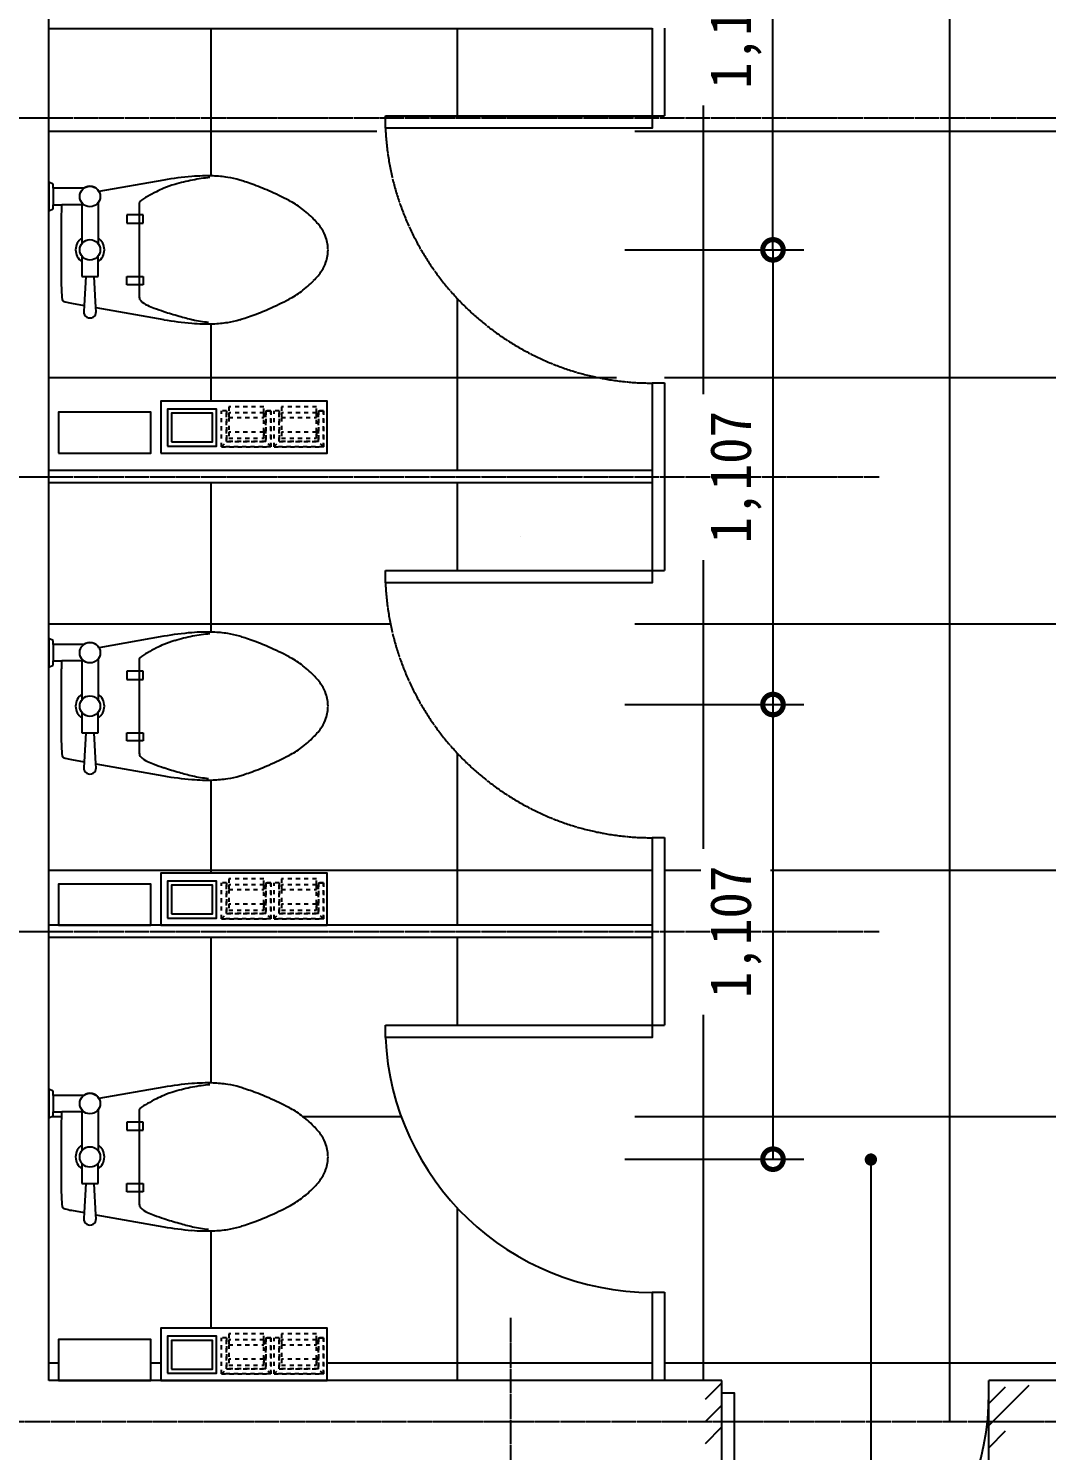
# Model space of a CAD drawing. Header units: inches. Extents: x -1249499 to 290957, y -589671 to 1013543.
# Drawn here: x -1099189 to -1096708, y 246280 to 249744 of the extents above; entities that cross this region are included whole.
import ezdxf

# ---------------------------------------------------------------- set-up
doc = ezdxf.new("R2010")
doc.units = ezdxf.units.IN
doc.header["$MEASUREMENT"] = 0
doc.linetypes.add('CEN', pattern=[62, 60, -1, 0, -1])
doc.linetypes.add('HIDDEN', pattern=[2, 1, -1])
for name, color, linetype in [('CEN', 1, 'CEN'), ('DIM', 1, 'Continuous'), ('FIX', 6, 'Continuous'), ('H', 8, 'Continuous'), ('OUT', 3, 'Continuous'), ('TOIL', 9, 'Continuous')]:
    doc.layers.add(name, color=color, linetype=linetype)
doc.styles.get("Standard").update_dxf_attribs({"font": 'DotumChe.ttf'})
doc.dimstyles.new('STANDARD-600', dxfattribs={"dimtxt": 1000, "dimasz": 400, "dimexe": 800, "dimexo": 800, "dimgap": 400, "dimtad": 1, "dimdec": 0, "dimzin": 0, "dimdsep": 46, "dimlunit": 6, "dimtxsty": 'Standard', "dimsah": 1, "dimcen": 0.135, "dimclrd": 256, "dimclre": 256, "dimclrt": 4, "dimadec": 0, "dimazin": 0, "dimtfac": 1, "dimtdec": 0, "dimtofl": 0, "dimtmove": 2, "dimatfit": 3, "dimfxl": 1, "dimtolj": 1, "dimtzin": 0, "dimarcsym": 0})

# ---------------------------------------------------------------- blocks, each defined once
blk = doc.blocks.new('_DOTSMALL')
at = {"color": 0, "linetype": 'ByBlock', "const_width": 0.5}
blk.add_lwpolyline([(-0.0625, 0, 1), (0.0625, 0, 1)], format="xyb", close=True, dxfattribs=at)
blk = doc.blocks.new('*D323')
at = {"layer": 'DEFPOINTS', "color": 0, "transparency": 16777216}
for p in [(-1097985.3, 249205), (-1097985.3, 248097.5), (-1097374.6, 248097.5)]:
    blk.add_point(p, dxfattribs=at)
at = {"layer": 'H', "color": 0, "lineweight": -2, "transparency": 16777216}
for p, q in [((-1097735.3, 249205), (-1097299.6, 249205)), ((-1097374.6, 249205), (-1097374.6, 248097.5)), ((-1097735.3, 248097.5), (-1097299.6, 248097.5))]:
    blk.add_line(p, q, dxfattribs=at)
at = {"layer": 'H', "color": 0, "lineweight": -2, "transparency": 16777216, "xscale": 100, "yscale": 100, "zscale": 100}
for p, rotation in [((-1097374.6, 249205), 90), ((-1097374.6, 248097.5), 270)]:
    blk.add_blockref('_DOTSMALL', p, dxfattribs=dict(at, rotation=rotation))
at = {"layer": 'H', "color": 4, "transparency": 16777216, "insert": (-1097465.3, 248651.2), "char_height": 100, "attachment_point": 5, "rotation": 90}
blk.add_mtext('\\A1;1,107', dxfattribs=at)
blk = doc.blocks.new('*D325')
at = {"layer": 'DEFPOINTS', "color": 0, "transparency": 16777216}
for p in [(-1097985.3, 248097.5), (-1097985.3, 246990), (-1097374.6, 246990)]:
    blk.add_point(p, dxfattribs=at)
at = {"layer": 'H', "color": 0, "lineweight": -2, "transparency": 16777216}
for p, q in [((-1097735.3, 248097.5), (-1097299.6, 248097.5)), ((-1097374.6, 248097.5), (-1097374.6, 246990)), ((-1097735.3, 246990), (-1097299.6, 246990))]:
    blk.add_line(p, q, dxfattribs=at)
at = {"layer": 'H', "color": 0, "lineweight": -2, "transparency": 16777216, "xscale": 100, "yscale": 100, "zscale": 100}
for p, rotation in [((-1097374.6, 248097.5), 90), ((-1097374.6, 246990), 270)]:
    blk.add_blockref('_DOTSMALL', p, dxfattribs=dict(at, rotation=rotation))
at = {"layer": 'H', "color": 4, "transparency": 16777216, "insert": (-1097465.3, 247543.7), "char_height": 100, "attachment_point": 5, "rotation": 90}
blk.add_mtext('\\A1;1,107', dxfattribs=at)
blk = doc.blocks.new('*D330')
at = {"layer": 'DEFPOINTS', "color": 0, "transparency": 16777216}
for p in [(-1097985.3, 250312.5), (-1097374.6, 250312.5), (-1097985.3, 249205)]:
    blk.add_point(p, dxfattribs=at)
at = {"layer": 'H', "color": 0, "lineweight": -2, "transparency": 16777216}
for p, q in [((-1097735.3, 250312.5), (-1097299.6, 250312.5)), ((-1097374.6, 249205), (-1097374.6, 250312.5)), ((-1097735.3, 249205), (-1097299.6, 249205))]:
    blk.add_line(p, q, dxfattribs=at)
at = {"layer": 'H', "color": 0, "lineweight": -2, "transparency": 16777216, "xscale": 100, "yscale": 100, "zscale": 100}
for p, rotation in [((-1097374.6, 250312.5), 90), ((-1097374.6, 249205), 270)]:
    blk.add_blockref('_DOTSMALL', p, dxfattribs=dict(at, rotation=rotation))
at = {"layer": 'H', "color": 4, "transparency": 16777216, "insert": (-1097465.3, 249758.7), "char_height": 100, "attachment_point": 5, "rotation": 90}
blk.add_mtext('\\A1;1,107', dxfattribs=at)

msp = doc.modelspace()

# ---------------------------------------------------------------- linework, layer by layer
at = {"layer": 'CEN'}
for p, q in [((-1099637.5, 249526.2), (-1094921.2, 249526.2)), ((-1099637.5, 248652.5), (-1097115.5, 248652.5)), ((-1099637.5, 247545), (-1097115.5, 247545)), ((-1098014, 246603.9), (-1098014, 244217.3)), ((-1099631.5, 246351.2), (-1086188.9, 246351.2))]:
    msp.add_line(p, q, dxfattribs=at)
for centre in [(-1097669, 249531.2), (-1097669, 248423.7)]:
    msp.add_arc(centre, 650.7, 182.6425, 270, dxfattribs=at)
at = {"layer": 'FIX'}
for p, q in [((-1097669, 249743.7), (-1099139, 249743.7)), ((-1097669, 249531.2), (-1097639, 249531.2)), ((-1097669, 248881.2), (-1097639, 248881.2)), ((-1097669, 248667.5), (-1099139, 248667.5)), ((-1097669, 248637.5), (-1099139, 248637.5)), ((-1097669, 248423.7), (-1097639, 248423.7)), ((-1097669, 247773.7), (-1097639, 247773.7)), ((-1097669, 247560), (-1099139, 247560)), ((-1097669, 247530), (-1099139, 247530)), ((-1097669, 247316.2), (-1097639, 247316.2)), ((-1097669, 246666.2), (-1097639, 246666.2))]:
    msp.add_line(p, q, dxfattribs=at)
at = {"layer": 'FIX', "color": 6}
for p, q in [((-1097669, 249745), (-1097669, 249531.2)), ((-1097639, 249745), (-1097639, 249531.2)), ((-1097669, 248881.2), (-1097669, 248622.5)), ((-1097639, 248881.2), (-1097639, 248622.5)), ((-1097669, 248622.5), (-1097669, 248423.7)), ((-1097639, 248622.5), (-1097639, 248423.7)), ((-1097989.6, 248507), (-1097989.6, 248507)), ((-1097669, 247773.7), (-1097669, 247507.5)), ((-1097639, 247773.7), (-1097639, 247507.5)), ((-1097669, 247515), (-1097669, 247316.2)), ((-1097639, 247515), (-1097639, 247316.2)), ((-1097669, 246666.2), (-1097669, 246452.5)), ((-1097639, 246666.2), (-1097639, 246452.5)), ((-1097499, 246296.2), (-1097499, 246451.2)), ((-1096849, 246296.2), (-1096849, 246451.2))]:
    msp.add_line(p, q, dxfattribs=at)
at = {"layer": 'FIX'}
for points in [[(-1098319, 249531.2), (-1097669, 249531.2), (-1097669, 249501.2), (-1098319, 249501.2)], [(-1098319, 248423.7), (-1097669, 248423.7), (-1097669, 248393.7), (-1098319, 248393.7)], [(-1098319, 247316.2), (-1097669, 247316.2), (-1097669, 247286.2), (-1098319, 247286.2)], [(-1097499, 245771.2), (-1097499, 246421.2), (-1097469, 246421.2), (-1097469, 245771.2)]]:
    msp.add_lwpolyline(points, close=True, dxfattribs=at)
at = {"layer": 'FIX', "color": 6, "linetype": 'Continuous', "ltscale": 2}
for centre, start, end in [((-1097669, 247316.2), 182.6425, 270), ((-1097499, 246421.2), 272.6425, 0)]:
    msp.add_arc(centre, 650.7, start, end, dxfattribs=at)
at = {"layer": 'H', "linetype": 'Continuous'}
for p, q in [((-1096943.6, 249526.2), (-1096943.6, 250851.2)), ((-1098743.6, 249385.1), (-1098743.6, 249743.7)), ((-1098143.6, 249531.2), (-1098143.6, 249743.7)), ((-1097543.6, 249526.2), (-1097543.6, 249556.6)), ((-1097543.6, 248853.4), (-1097543.6, 249526.2)), ((-1096943.6, 246351.2), (-1096943.6, 249526.2)), ((-1099139, 249494.1), (-1098340.1, 249494.1)), ((-1097711, 249494.1), (-1096239, 249494.1)), ((-1098143.6, 248667.5), (-1098143.6, 249086.1)), ((-1098743.6, 248836.7), (-1098743.6, 249024.8)), ((-1099139, 248894.1), (-1097756, 248894.1)), ((-1097639, 248894.1), (-1096139, 248894.1)), ((-1098743.6, 248273.9), (-1098743.6, 248637.5)), ((-1098143.6, 248422.5), (-1098143.6, 248637.5)), ((-1097543.6, 247745.9), (-1097543.6, 248449.1)), ((-1099139, 248294.1), (-1098308, 248294.1)), ((-1097711, 248294.1), (-1096528.2, 248294.1)), ((-1098143.6, 247560), (-1098143.6, 247978.6)), ((-1098743.6, 247687), (-1098743.6, 247913.6)), ((-1099139, 247694.1), (-1097669, 247694.1)), ((-1097639, 247694.1), (-1097550.2, 247694.1)), ((-1097380.8, 247694.1), (-1096139, 247694.1)), ((-1098743.6, 247175.6), (-1098743.6, 247530)), ((-1098143.6, 247316.2), (-1098143.6, 247530)), ((-1097543.6, 246451.2), (-1097543.6, 247341.6)), ((-1099131.8, 247094.1), (-1099108.4, 247094.1)), ((-1098520.7, 247094.1), (-1098280.6, 247094.1)), ((-1097711, 247094.1), (-1096139, 247094.1)), ((-1098143.6, 246451.2), (-1098143.6, 246871.1)), ((-1098743.6, 246578.2), (-1098743.6, 246815.3)), ((-1099139, 246494.1), (-1099115.9, 246494.1)), ((-1098890.9, 246494.1), (-1098866.4, 246494.1)), ((-1098461.4, 246494.1), (-1097669, 246494.1)), ((-1097639, 246494.1), (-1096139, 246494.1))]:
    msp.add_line(p, q, dxfattribs=at)
at = {"layer": 'H', "linetype": 'HIDDEN', "ltscale": 10}
for p, q in [((-1098706.1, 248813.3), (-1098718.6, 248813.3)), ((-1098706.1, 248813.3), (-1098718.6, 248813.3)), ((-1098718.6, 248725.3), (-1098718.6, 248813.3)), ((-1098706.1, 248813.3), (-1098706.1, 248737.8)), ((-1098706.1, 248737.8), (-1098706.1, 248813.3)), ((-1098615.4, 248822.9), (-1098700.6, 248822.9)), ((-1098700.6, 248822.9), (-1098700.6, 248808.2)), ((-1098700.6, 248822.9), (-1098700.6, 248808.2)), ((-1098615.4, 248808.2), (-1098700.6, 248808.2)), ((-1098700.6, 248808.2), (-1098700.6, 248796.7)), ((-1098700.6, 248808.2), (-1098700.6, 248796.7)), ((-1098700.6, 248796.7), (-1098615.4, 248796.7)), ((-1098700.6, 248796.7), (-1098700.6, 248761.3)), ((-1098700.6, 248796.7), (-1098700.6, 248761.3)), ((-1098615.4, 248808.2), (-1098615.4, 248822.9)), ((-1098615.4, 248808.2), (-1098615.4, 248822.9)), ((-1098615.4, 248796.7), (-1098615.4, 248808.2)), ((-1098615.4, 248808.2), (-1098615.4, 248796.7)), ((-1098615.4, 248761.3), (-1098615.4, 248796.7)), ((-1098615.4, 248761.3), (-1098615.4, 248796.7)), ((-1098610.6, 248813.3), (-1098598.1, 248813.3)), ((-1098610.6, 248737.8), (-1098610.6, 248813.3)), ((-1098610.6, 248813.3), (-1098610.6, 248737.8)), ((-1098598.1, 248813.3), (-1098610.6, 248813.3)), ((-1098598.1, 248813.3), (-1098598.1, 248725.3)), ((-1098598.1, 248725.3), (-1098598.1, 248813.3)), ((-1098577.9, 248813.3), (-1098590.4, 248813.3)), ((-1098577.9, 248813.3), (-1098590.4, 248813.3)), ((-1098590.4, 248725.3), (-1098590.4, 248813.3)), ((-1098577.9, 248813.3), (-1098577.9, 248737.8)), ((-1098577.9, 248737.8), (-1098577.9, 248813.3)), ((-1098487.1, 248822.9), (-1098572.3, 248822.9)), ((-1098572.3, 248822.9), (-1098572.3, 248808.2)), ((-1098572.3, 248822.9), (-1098572.3, 248808.2)), ((-1098487.1, 248808.2), (-1098572.3, 248808.2)), ((-1098572.3, 248808.2), (-1098572.3, 248796.7)), ((-1098572.3, 248808.2), (-1098572.3, 248796.7)), ((-1098572.3, 248796.7), (-1098487.1, 248796.7)), ((-1098572.3, 248796.7), (-1098572.3, 248761.3)), ((-1098572.3, 248796.7), (-1098572.3, 248761.3)), ((-1098487.1, 248808.2), (-1098487.1, 248822.9)), ((-1098487.1, 248808.2), (-1098487.1, 248822.9)), ((-1098487.1, 248796.7), (-1098487.1, 248808.2)), ((-1098487.1, 248808.2), (-1098487.1, 248796.7)), ((-1098487.1, 248761.3), (-1098487.1, 248796.7)), ((-1098487.1, 248761.3), (-1098487.1, 248796.7)), ((-1098482.3, 248813.3), (-1098469.8, 248813.3)), ((-1098482.3, 248737.8), (-1098482.3, 248813.3)), ((-1098482.3, 248813.3), (-1098482.3, 248737.8)), ((-1098469.8, 248813.3), (-1098482.3, 248813.3)), ((-1098469.8, 248813.3), (-1098469.8, 248725.3)), ((-1098469.8, 248725.3), (-1098469.8, 248813.3)), ((-1098615.4, 248761.3), (-1098700.6, 248761.3)), ((-1098700.6, 248761.3), (-1098700.6, 248746.7)), ((-1098700.6, 248761.3), (-1098700.6, 248746.7)), ((-1098615.4, 248746.7), (-1098615.4, 248761.3)), ((-1098615.4, 248761.3), (-1098615.4, 248746.7)), ((-1098487.1, 248761.3), (-1098572.3, 248761.3)), ((-1098572.3, 248761.3), (-1098572.3, 248746.7)), ((-1098572.3, 248761.3), (-1098572.3, 248746.7)), ((-1098487.1, 248746.7), (-1098487.1, 248761.3)), ((-1098487.1, 248761.3), (-1098487.1, 248746.7)), ((-1098718.6, 248725.3), (-1098706.1, 248737.8)), ((-1098598.1, 248725.3), (-1098718.6, 248725.3)), ((-1098718.6, 248725.3), (-1098598.1, 248725.3)), ((-1098706.1, 248737.8), (-1098610.6, 248737.8)), ((-1098610.6, 248737.8), (-1098706.1, 248737.8)), ((-1098700.6, 248746.7), (-1098615.4, 248746.7)), ((-1098598.1, 248725.3), (-1098610.6, 248737.8)), ((-1098590.4, 248725.3), (-1098577.9, 248737.8)), ((-1098469.8, 248725.3), (-1098590.4, 248725.3)), ((-1098590.4, 248725.3), (-1098469.8, 248725.3)), ((-1098577.9, 248737.8), (-1098482.3, 248737.8)), ((-1098482.3, 248737.8), (-1098577.9, 248737.8)), ((-1098572.3, 248746.7), (-1098487.1, 248746.7)), ((-1098469.8, 248725.3), (-1098482.3, 248737.8)), ((-1098706.1, 247663.5), (-1098718.6, 247663.5)), ((-1098706.1, 247663.5), (-1098718.6, 247663.5)), ((-1098718.6, 247575.6), (-1098718.6, 247663.5)), ((-1098706.1, 247663.5), (-1098706.1, 247588.1)), ((-1098706.1, 247588.1), (-1098706.1, 247663.5)), ((-1098615.4, 247673.1), (-1098700.6, 247673.1)), ((-1098700.6, 247673.1), (-1098700.6, 247658.5)), ((-1098700.6, 247673.1), (-1098700.6, 247658.5)), ((-1098615.4, 247658.5), (-1098700.6, 247658.5)), ((-1098700.6, 247658.5), (-1098700.6, 247646.9)), ((-1098700.6, 247658.5), (-1098700.6, 247646.9)), ((-1098700.6, 247646.9), (-1098615.4, 247646.9)), ((-1098700.6, 247646.9), (-1098700.6, 247611.5)), ((-1098700.6, 247646.9), (-1098700.6, 247611.5)), ((-1098615.4, 247658.5), (-1098615.4, 247673.1)), ((-1098615.4, 247658.5), (-1098615.4, 247673.1)), ((-1098615.4, 247646.9), (-1098615.4, 247658.5)), ((-1098615.4, 247658.5), (-1098615.4, 247646.9)), ((-1098615.4, 247611.5), (-1098615.4, 247646.9)), ((-1098615.4, 247611.5), (-1098615.4, 247646.9)), ((-1098610.6, 247663.5), (-1098598.1, 247663.5)), ((-1098610.6, 247588.1), (-1098610.6, 247663.5)), ((-1098610.6, 247663.5), (-1098610.6, 247588.1)), ((-1098598.1, 247663.5), (-1098610.6, 247663.5)), ((-1098598.1, 247663.5), (-1098598.1, 247575.6)), ((-1098598.1, 247575.6), (-1098598.1, 247663.5)), ((-1098577.9, 247663.5), (-1098590.4, 247663.5)), ((-1098577.9, 247663.5), (-1098590.4, 247663.5)), ((-1098590.4, 247575.6), (-1098590.4, 247663.5)), ((-1098577.9, 247663.5), (-1098577.9, 247588.1)), ((-1098577.9, 247588.1), (-1098577.9, 247663.5)), ((-1098487.1, 247673.1), (-1098572.3, 247673.1)), ((-1098572.3, 247673.1), (-1098572.3, 247658.5)), ((-1098572.3, 247673.1), (-1098572.3, 247658.5)), ((-1098487.1, 247658.5), (-1098572.3, 247658.5)), ((-1098572.3, 247658.5), (-1098572.3, 247646.9)), ((-1098572.3, 247658.5), (-1098572.3, 247646.9)), ((-1098572.3, 247646.9), (-1098487.1, 247646.9)), ((-1098572.3, 247646.9), (-1098572.3, 247611.5)), ((-1098572.3, 247646.9), (-1098572.3, 247611.5)), ((-1098487.1, 247658.5), (-1098487.1, 247673.1)), ((-1098487.1, 247658.5), (-1098487.1, 247673.1)), ((-1098487.1, 247646.9), (-1098487.1, 247658.5)), ((-1098487.1, 247658.5), (-1098487.1, 247646.9)), ((-1098487.1, 247611.5), (-1098487.1, 247646.9)), ((-1098487.1, 247611.5), (-1098487.1, 247646.9)), ((-1098482.3, 247663.5), (-1098469.8, 247663.5)), ((-1098482.3, 247588.1), (-1098482.3, 247663.5)), ((-1098482.3, 247663.5), (-1098482.3, 247588.1)), ((-1098469.8, 247663.5), (-1098482.3, 247663.5)), ((-1098469.8, 247663.5), (-1098469.8, 247575.6)), ((-1098469.8, 247575.6), (-1098469.8, 247663.5)), ((-1098615.4, 247611.5), (-1098700.6, 247611.5)), ((-1098700.6, 247611.5), (-1098700.6, 247596.9)), ((-1098700.6, 247611.5), (-1098700.6, 247596.9)), ((-1098615.4, 247596.9), (-1098615.4, 247611.5)), ((-1098615.4, 247611.5), (-1098615.4, 247596.9)), ((-1098487.1, 247611.5), (-1098572.3, 247611.5)), ((-1098572.3, 247611.5), (-1098572.3, 247596.9)), ((-1098572.3, 247611.5), (-1098572.3, 247596.9)), ((-1098487.1, 247596.9), (-1098487.1, 247611.5)), ((-1098487.1, 247611.5), (-1098487.1, 247596.9)), ((-1098718.6, 247575.6), (-1098706.1, 247588.1)), ((-1098706.1, 247588.1), (-1098610.6, 247588.1)), ((-1098610.6, 247588.1), (-1098706.1, 247588.1)), ((-1098700.6, 247596.9), (-1098615.4, 247596.9)), ((-1098598.1, 247575.6), (-1098610.6, 247588.1)), ((-1098590.4, 247575.6), (-1098577.9, 247588.1)), ((-1098577.9, 247588.1), (-1098482.3, 247588.1)), ((-1098482.3, 247588.1), (-1098577.9, 247588.1)), ((-1098572.3, 247596.9), (-1098487.1, 247596.9)), ((-1098469.8, 247575.6), (-1098482.3, 247588.1)), ((-1098598.1, 247575.6), (-1098718.6, 247575.6)), ((-1098718.6, 247575.6), (-1098598.1, 247575.6)), ((-1098469.8, 247575.6), (-1098590.4, 247575.6)), ((-1098590.4, 247575.6), (-1098469.8, 247575.6)), ((-1098706.1, 246554.8), (-1098718.6, 246554.8)), ((-1098706.1, 246554.8), (-1098718.6, 246554.8)), ((-1098718.6, 246466.8), (-1098718.6, 246554.8)), ((-1098706.1, 246554.8), (-1098706.1, 246479.3)), ((-1098706.1, 246479.3), (-1098706.1, 246554.8)), ((-1098615.4, 246564.4), (-1098700.6, 246564.4)), ((-1098700.6, 246564.4), (-1098700.6, 246549.7)), ((-1098700.6, 246564.4), (-1098700.6, 246549.7)), ((-1098615.4, 246549.7), (-1098700.6, 246549.7)), ((-1098700.6, 246549.7), (-1098700.6, 246538.2)), ((-1098700.6, 246549.7), (-1098700.6, 246538.2)), ((-1098700.6, 246538.2), (-1098615.4, 246538.2)), ((-1098700.6, 246538.2), (-1098700.6, 246502.8)), ((-1098700.6, 246538.2), (-1098700.6, 246502.8)), ((-1098615.4, 246549.7), (-1098615.4, 246564.4)), ((-1098615.4, 246549.7), (-1098615.4, 246564.4)), ((-1098615.4, 246538.2), (-1098615.4, 246549.7)), ((-1098615.4, 246549.7), (-1098615.4, 246538.2)), ((-1098615.4, 246502.8), (-1098615.4, 246538.2)), ((-1098615.4, 246502.8), (-1098615.4, 246538.2)), ((-1098610.6, 246554.8), (-1098598.1, 246554.8)), ((-1098610.6, 246479.3), (-1098610.6, 246554.8)), ((-1098610.6, 246554.8), (-1098610.6, 246479.3)), ((-1098598.1, 246554.8), (-1098610.6, 246554.8)), ((-1098598.1, 246554.8), (-1098598.1, 246466.8)), ((-1098598.1, 246466.8), (-1098598.1, 246554.8)), ((-1098577.9, 246554.8), (-1098590.4, 246554.8)), ((-1098577.9, 246554.8), (-1098590.4, 246554.8)), ((-1098590.4, 246466.8), (-1098590.4, 246554.8)), ((-1098577.9, 246554.8), (-1098577.9, 246479.3)), ((-1098577.9, 246479.3), (-1098577.9, 246554.8)), ((-1098487.1, 246564.4), (-1098572.3, 246564.4)), ((-1098572.3, 246564.4), (-1098572.3, 246549.7)), ((-1098572.3, 246564.4), (-1098572.3, 246549.7)), ((-1098487.1, 246549.7), (-1098572.3, 246549.7)), ((-1098572.3, 246549.7), (-1098572.3, 246538.2)), ((-1098572.3, 246549.7), (-1098572.3, 246538.2)), ((-1098572.3, 246538.2), (-1098487.1, 246538.2)), ((-1098572.3, 246538.2), (-1098572.3, 246502.8)), ((-1098572.3, 246538.2), (-1098572.3, 246502.8)), ((-1098487.1, 246549.7), (-1098487.1, 246564.4)), ((-1098487.1, 246549.7), (-1098487.1, 246564.4)), ((-1098487.1, 246538.2), (-1098487.1, 246549.7)), ((-1098487.1, 246549.7), (-1098487.1, 246538.2)), ((-1098487.1, 246502.8), (-1098487.1, 246538.2)), ((-1098487.1, 246502.8), (-1098487.1, 246538.2)), ((-1098482.3, 246554.8), (-1098469.8, 246554.8)), ((-1098482.3, 246479.3), (-1098482.3, 246554.8)), ((-1098482.3, 246554.8), (-1098482.3, 246479.3)), ((-1098469.8, 246554.8), (-1098482.3, 246554.8)), ((-1098469.8, 246554.8), (-1098469.8, 246466.8)), ((-1098469.8, 246466.8), (-1098469.8, 246554.8)), ((-1098615.4, 246502.8), (-1098700.6, 246502.8)), ((-1098700.6, 246502.8), (-1098700.6, 246488.2)), ((-1098700.6, 246502.8), (-1098700.6, 246488.2)), ((-1098615.4, 246488.2), (-1098615.4, 246502.8)), ((-1098615.4, 246502.8), (-1098615.4, 246488.2)), ((-1098487.1, 246502.8), (-1098572.3, 246502.8)), ((-1098572.3, 246502.8), (-1098572.3, 246488.2)), ((-1098572.3, 246502.8), (-1098572.3, 246488.2)), ((-1098487.1, 246488.2), (-1098487.1, 246502.8)), ((-1098487.1, 246502.8), (-1098487.1, 246488.2)), ((-1098718.6, 246466.8), (-1098706.1, 246479.3)), ((-1098706.1, 246479.3), (-1098610.6, 246479.3)), ((-1098610.6, 246479.3), (-1098706.1, 246479.3)), ((-1098700.6, 246488.2), (-1098615.4, 246488.2)), ((-1098598.1, 246466.8), (-1098610.6, 246479.3)), ((-1098590.4, 246466.8), (-1098577.9, 246479.3)), ((-1098577.9, 246479.3), (-1098482.3, 246479.3)), ((-1098482.3, 246479.3), (-1098577.9, 246479.3)), ((-1098572.3, 246488.2), (-1098487.1, 246488.2)), ((-1098469.8, 246466.8), (-1098482.3, 246479.3)), ((-1098598.1, 246466.8), (-1098718.6, 246466.8)), ((-1098718.6, 246466.8), (-1098598.1, 246466.8)), ((-1098469.8, 246466.8), (-1098590.4, 246466.8)), ((-1098590.4, 246466.8), (-1098469.8, 246466.8))]:
    msp.add_line(p, q, dxfattribs=at)
at = {"layer": 'H'}
for p, q in [((-1097539, 246405.5), (-1097499, 246445.5)), ((-1096809, 246435), (-1096849, 246395)), ((-1096751.3, 246438.8), (-1096809, 246381.1)), ((-1097539, 246351.2), (-1097499, 246391.2)), ((-1096809, 246381.1), (-1096849, 246341.1)), ((-1097539, 246297.7), (-1097499, 246337.7)), ((-1096809, 246327.2), (-1096849, 246287.2))]:
    msp.add_line(p, q, dxfattribs=at)
at = {"layer": 'H', "linetype": 'Continuous'}
for points in [[(-1098866.4, 248709.7), (-1098461.4, 248709.7), (-1098461.4, 248836.7), (-1098866.4, 248836.7)], [(-1099115.9, 248709.7), (-1098890.9, 248709.7), (-1098890.9, 248809.7), (-1099115.9, 248809.7)], [(-1098866.4, 247560), (-1098461.4, 247560), (-1098461.4, 247687), (-1098866.4, 247687)], [(-1099115.9, 247560), (-1098890.9, 247560), (-1098890.9, 247660), (-1099115.9, 247660)], [(-1098866.4, 246451.2), (-1098461.4, 246451.2), (-1098461.4, 246578.2), (-1098866.4, 246578.2)], [(-1099115.9, 246451.2), (-1098890.9, 246451.2), (-1098890.9, 246551.2), (-1099115.9, 246551.2)]]:
    msp.add_lwpolyline(points, close=True, dxfattribs=at)
at = {"layer": 'H'}
for points in [[(-1098850.3, 248727.2), (-1098730.3, 248727.2), (-1098730.3, 248817.2), (-1098850.3, 248817.2)], [(-1098840.3, 248737.2), (-1098740.3, 248737.2), (-1098740.3, 248807.2), (-1098840.3, 248807.2)], [(-1098850.3, 247577.5), (-1098730.3, 247577.5), (-1098730.3, 247667.5), (-1098850.3, 247667.5)], [(-1098840.3, 247587.5), (-1098740.3, 247587.5), (-1098740.3, 247657.5), (-1098840.3, 247657.5)], [(-1098850.3, 246468.7), (-1098730.3, 246468.7), (-1098730.3, 246558.7), (-1098850.3, 246558.7)], [(-1098840.3, 246478.7), (-1098740.3, 246478.7), (-1098740.3, 246548.7), (-1098840.3, 246548.7)]]:
    msp.add_lwpolyline(points, close=True, dxfattribs=at)
at = {"layer": 'OUT', "color": 3}
msp.add_line((-1099139, 246451.2), (-1099139, 250851.2), dxfattribs=at)
at = {"layer": 'OUT'}
for p, q in [((-1097499, 246451.2), (-1099139, 246451.2)), ((-1097499, 246251.2), (-1097499, 246451.2)), ((-1095839, 246451.2), (-1096849, 246451.2)), ((-1096849, 246251.2), (-1096849, 246451.2))]:
    msp.add_line(p, q, dxfattribs=at)
at = {"layer": 'TOIL', "color": 1}
for p, q in [((-1099129, 249365), (-1099139, 249370)), ((-1099139, 249370), (-1099139, 249300)), ((-1099129, 249355), (-1099129, 249365)), ((-1099054, 249355), (-1099129, 249355)), ((-1099129, 249355), (-1099129, 249315)), ((-1098859, 249375), (-1099017.1, 249347.1)), ((-1099129, 249315), (-1099107.6, 249315)), ((-1099129, 249305), (-1099129, 249315)), ((-1099054, 249315), (-1099107.6, 249315)), ((-1099059, 249320), (-1099059, 249220)), ((-1099019, 249320), (-1099019, 249220)), ((-1098919, 249320), (-1098919, 249205)), ((-1099139, 249300), (-1099129, 249305)), ((-1099109, 249280), (-1099109, 249205)), ((-1098949, 249290), (-1098949, 249270)), ((-1098909, 249290), (-1098949, 249290)), ((-1098909, 249270), (-1098909, 249290)), ((-1098949, 249270), (-1098909, 249270)), ((-1099109, 249205), (-1099109, 249130)), ((-1098919, 249205), (-1098919, 249090)), ((-1099059, 249190), (-1099059, 249140)), ((-1099019, 249140), (-1099019, 249190)), ((-1099059, 249140), (-1099019, 249140)), ((-1099049, 249140), (-1099053.1, 249069.4)), ((-1099024.5, 249064.2), (-1099029, 249140)), ((-1098949, 249120), (-1098949, 249140)), ((-1098949, 249140), (-1098909, 249140)), ((-1098909, 249140), (-1098909, 249120)), ((-1098909, 249120), (-1098949, 249120)), ((-1099084, 249075), (-1099053.1, 249069.4)), ((-1099053.1, 249069.4), (-1099054, 249055)), ((-1099024.5, 249064.2), (-1098859, 249035)), ((-1099024, 249055), (-1099024.5, 249064.2)), ((-1099129, 248253.7), (-1099139, 248258.7)), ((-1099139, 248258.7), (-1099139, 248188.7)), ((-1099129, 248243.7), (-1099129, 248253.7)), ((-1099054, 248243.7), (-1099129, 248243.7)), ((-1099129, 248243.7), (-1099129, 248203.7)), ((-1098859, 248263.7), (-1099017.1, 248235.8)), ((-1099129, 248203.7), (-1099107.6, 248203.7)), ((-1099129, 248193.7), (-1099129, 248203.7)), ((-1099054, 248203.7), (-1099107.6, 248203.7)), ((-1099059, 248208.7), (-1099059, 248108.7)), ((-1099019, 248208.7), (-1099019, 248108.7)), ((-1098919, 248208.7), (-1098919, 248093.7)), ((-1099139, 248188.7), (-1099129, 248193.7)), ((-1099109, 248168.7), (-1099109, 248093.7)), ((-1098949, 248178.7), (-1098949, 248158.7)), ((-1098909, 248178.7), (-1098949, 248178.7)), ((-1098909, 248158.7), (-1098909, 248178.7)), ((-1098949, 248158.7), (-1098909, 248158.7)), ((-1099109, 248093.7), (-1099109, 248018.7)), ((-1099059, 248078.7), (-1099059, 248028.7)), ((-1099019, 248028.7), (-1099019, 248078.7)), ((-1098919, 248093.7), (-1098919, 247978.7)), ((-1099059, 248028.7), (-1099019, 248028.7)), ((-1099049, 248028.7), (-1099053.1, 247958.1)), ((-1099024.5, 247952.9), (-1099029, 248028.7)), ((-1098949, 248008.7), (-1098949, 248028.7)), ((-1098949, 248028.7), (-1098909, 248028.7)), ((-1098909, 248028.7), (-1098909, 248008.7)), ((-1098909, 248008.7), (-1098949, 248008.7)), ((-1099084, 247963.7), (-1099053.1, 247958.1)), ((-1099053.1, 247958.1), (-1099054, 247943.7)), ((-1099024.5, 247952.9), (-1098859, 247923.7)), ((-1099024, 247943.7), (-1099024.5, 247952.9)), ((-1099129, 247155.5), (-1099139, 247160.5)), ((-1099139, 247160.5), (-1099139, 247090.5)), ((-1098859, 247165.5), (-1099017.1, 247137.6)), ((-1099129, 247145.5), (-1099129, 247155.5)), ((-1099054, 247145.5), (-1099129, 247145.5)), ((-1099129, 247145.5), (-1099129, 247105.5)), ((-1099139, 247090.5), (-1099129, 247095.5)), ((-1099129, 247105.5), (-1099107.6, 247105.5)), ((-1099129, 247095.5), (-1099129, 247105.5)), ((-1099054, 247105.5), (-1099107.6, 247105.5)), ((-1099059, 247110.5), (-1099059, 247010.5)), ((-1099019, 247110.5), (-1099019, 247010.5)), ((-1098919, 247110.5), (-1098919, 246995.5)), ((-1099109, 247070.5), (-1099109, 246995.5)), ((-1098949, 247080.5), (-1098949, 247060.5)), ((-1098909, 247080.5), (-1098949, 247080.5)), ((-1098949, 247060.5), (-1098909, 247060.5)), ((-1098909, 247060.5), (-1098909, 247080.5)), ((-1099109, 246995.5), (-1099109, 246920.5)), ((-1098919, 246995.5), (-1098919, 246880.5)), ((-1099059, 246980.5), (-1099059, 246930.5)), ((-1099019, 246930.5), (-1099019, 246980.5)), ((-1099059, 246930.5), (-1099019, 246930.5)), ((-1099049, 246930.5), (-1099053.1, 246859.9)), ((-1099024.5, 246854.7), (-1099029, 246930.5)), ((-1098949, 246910.5), (-1098949, 246930.5)), ((-1098949, 246930.5), (-1098909, 246930.5)), ((-1098909, 246930.5), (-1098909, 246910.5)), ((-1098909, 246910.5), (-1098949, 246910.5)), ((-1099084, 246865.5), (-1099053.1, 246859.9)), ((-1099053.1, 246859.9), (-1099054, 246845.5)), ((-1099024.5, 246854.7), (-1098859, 246825.5)), ((-1099024, 246845.5), (-1099024.5, 246854.7))]:
    msp.add_line(p, q, dxfattribs=at)
for centre in [(-1099039, 249335), (-1099039, 249205), (-1099039, 248223.7), (-1099039, 248093.7), (-1099039, 247125.5), (-1099039, 246995.5)]:
    msp.add_circle(centre, 25, dxfattribs=at)
for centre, radius, start, end in [((-1098726.5, 248611.6), 774.8, 94.7636, 99.8466), ((-1098754.2, 248943.8), 441.4, 88.0277, 94.7636), ((-1098720.8, 249044.7), 337.2, 94.3987, 101.6565), ((-1098749.4, 249081.6), 303.5, 81.2538, 88.0277), ((-1098735.6, 249171.2), 212.9, 73.1639, 81.2538), ((-1099039, 249335), 25, 28.9372, 126.8699), ((-1098664.7, 248922.1), 474.7, 116.5651, 119.5675), ((-1098741.6, 249075.8), 302.8, 112.8053, 116.5651), ((-1098768.1, 249138.9), 234.4, 105.9454, 112.8053), ((-1098667.9, 248788.2), 599.2, 101.6565, 105.9454), ((-1098806, 248938.6), 455.9, 71.5651, 73.1639), ((-1098980.2, 248416), 1006.7, 70.4892, 71.5651), ((-1098831.8, 248834.8), 562.4, 66.0375, 70.4892), ((-1098963.6, 248538.4), 886.9, 62.4927, 66.0375), ((-1098646.3, 249280), 462.7, 175.6617, 180), ((-1098915.4, 249320), 3.54, 126.8699, 180), ((-1098812.9, 249183.3), 174.4, 119.5675, 126.8699), ((-1098654.3, 249132.3), 217.3, 53.1301, 62.4927), ((-1098687.8, 249087.6), 273.1, 44.7808, 53.1301), ((-1098611.1, 249163.8), 165, 33.6901, 44.7808), ((-1098542.5, 249209.5), 82.6, 17.9901, 33.6901), ((-1099039, 249205), 35, 124.8499, 235.1501), ((-1099039, 249205), 35, 304.8499, 55.1501), ((-1098566.6, 249201.6), 107.9, 9.4623, 17.9901), ((-1098546.6, 249205), 87.7, 0, 9.4623), ((-1098546.6, 249205), 87.7, 350.5377, 0), ((-1098542.5, 249200.5), 82.6, 326.3099, 342.0099), ((-1098566.6, 249208.3), 107.9, 342.0099, 350.5377), ((-1098611.1, 249246.2), 165, 315.2192, 326.3099), ((-1098646.3, 249130), 462.7, 180, 185.7106), ((-1098654.3, 249277.7), 217.3, 297.5073, 306.8699), ((-1098687.8, 249322.3), 273.1, 306.8699, 315.2192), ((-1099101.7, 249084.4), 5.01, 185.7106, 242.9263), ((-1099094.8, 249097.8), 20, 242.9263, 255.9638), ((-1099038.8, 249321.9), 251, 255.9638, 259.6403), ((-1098906.6, 249090), 12.3, 180, 225), ((-1098876.6, 249120), 54.8, 225, 245.9278), ((-1098780.2, 249335.9), 291.3, 245.9278, 249.444), ((-1098963.6, 249871.6), 886.9, 293.9625, 297.5073), ((-1099039, 249054.1), 15, 176.6335, 3.3665), ((-1098684.5, 249591), 563.7, 249.444, 251.9714), ((-1098529.6, 250066.9), 1064.2, 251.9714, 254.0546), ((-1098726.5, 249798.3), 774.8, 260.1534, 265.2364), ((-1098594.6, 249839.6), 827.8, 254.0546, 256.4166), ((-1098731.6, 249272.5), 244.3, 256.4166, 265.6013), ((-1098735.6, 249238.8), 212.9, 278.7462, 286.8361), ((-1098806, 249471.3), 455.9, 286.8361, 288.4349), ((-1098980.2, 249993.9), 1006.7, 288.4349, 289.5108), ((-1098831.8, 249575.1), 562.4, 289.5108, 293.9625), ((-1098754.2, 249466.1), 441.4, 265.2364, 271.9723), ((-1098749.4, 249328.3), 303.5, 271.9723, 278.7462), ((-1098726.5, 247500.4), 774.8, 94.7636, 99.8466), ((-1098754.2, 247832.6), 441.4, 88.0277, 94.7636), ((-1098720.8, 247933.5), 337.2, 94.3987, 101.6565), ((-1098749.4, 247970.4), 303.5, 81.2538, 88.0277), ((-1098735.6, 248059.9), 212.9, 73.1639, 81.2538), ((-1099039, 248223.7), 25, 28.9372, 126.8699), ((-1098664.7, 247810.8), 474.7, 116.5651, 119.5675), ((-1098741.6, 247964.6), 302.8, 112.8053, 116.5651), ((-1098768.1, 248027.7), 234.4, 105.9454, 112.8053), ((-1098667.9, 247676.9), 599.2, 101.6565, 105.9454), ((-1098806, 247827.4), 455.9, 71.5651, 73.1639), ((-1098980.2, 247304.8), 1006.7, 70.4892, 71.5651), ((-1098831.8, 247723.6), 562.4, 66.0375, 70.4892), ((-1098963.6, 247427.1), 886.9, 62.4927, 66.0375), ((-1098646.3, 248168.7), 462.7, 175.6617, 180), ((-1098915.4, 248208.7), 3.54, 126.8699, 180), ((-1098812.9, 248072), 174.4, 119.5675, 126.8699), ((-1098654.3, 248021), 217.3, 53.1301, 62.4927), ((-1098687.8, 247976.4), 273.1, 44.7808, 53.1301), ((-1098611.1, 248052.5), 165, 33.6901, 44.7808), ((-1098542.5, 248098.2), 82.6, 17.9901, 33.6901), ((-1099039, 248093.7), 35, 124.8499, 235.1501), ((-1099039, 248093.7), 35, 304.8499, 55.1501), ((-1098566.6, 248090.4), 107.9, 9.4623, 17.9901), ((-1098546.6, 248093.7), 87.7, 0, 9.4623), ((-1098542.5, 248089.2), 82.6, 326.3099, 342.0099), ((-1098566.6, 248097), 107.9, 342.0099, 350.5377), ((-1098546.6, 248093.7), 87.7, 350.5377, 0), ((-1098611.1, 248134.9), 165, 315.2192, 326.3099), ((-1098646.3, 248018.7), 462.7, 180, 185.7106), ((-1098654.3, 248166.4), 217.3, 297.5073, 306.8699), ((-1098687.8, 248211.1), 273.1, 306.8699, 315.2192), ((-1099101.7, 247973.2), 5.01, 185.7106, 242.9263), ((-1099094.8, 247986.6), 20, 242.9263, 255.9638), ((-1099038.8, 248210.6), 251, 255.9638, 259.6403), ((-1098906.6, 247978.7), 12.3, 180, 225), ((-1098876.6, 248008.7), 54.8, 225, 245.9278), ((-1098780.2, 248224.7), 291.3, 245.9278, 249.444), ((-1098963.6, 248760.3), 886.9, 293.9625, 297.5073), ((-1099039, 247942.8), 15, 176.6335, 3.3665), ((-1098684.5, 248479.7), 563.7, 249.444, 251.9714), ((-1098529.6, 248955.7), 1064.2, 251.9714, 254.0546), ((-1098726.5, 248687.1), 774.8, 260.1534, 265.2364), ((-1098594.6, 248728.4), 827.8, 254.0546, 256.4166), ((-1098731.6, 248161.2), 244.3, 256.4166, 265.6013), ((-1098735.6, 248127.5), 212.9, 278.7462, 286.8361), ((-1098806, 248360.1), 455.9, 286.8361, 288.4349), ((-1098980.2, 248882.7), 1006.7, 288.4349, 289.5108), ((-1098831.8, 248463.9), 562.4, 289.5108, 293.9625), ((-1098754.2, 248354.9), 441.4, 265.2364, 271.9723), ((-1098749.4, 248217.1), 303.5, 271.9723, 278.7462), ((-1098726.5, 246402.1), 774.8, 94.7636, 99.8466), ((-1098667.9, 246578.7), 599.2, 101.6565, 105.9454), ((-1098754.2, 246734.3), 441.4, 88.0277, 94.7636), ((-1098720.8, 246835.2), 337.2, 94.3987, 101.6565), ((-1098749.4, 246872.1), 303.5, 81.2538, 88.0277), ((-1098735.6, 246961.7), 212.9, 73.1639, 81.2538), ((-1098806, 246729.1), 455.9, 71.5651, 73.1639), ((-1098980.2, 246206.5), 1006.7, 70.4892, 71.5651), ((-1099039, 247125.5), 25, 28.9372, 126.8699), ((-1098664.7, 246712.5), 474.7, 116.5651, 119.5675), ((-1098741.6, 246866.3), 302.8, 112.8053, 116.5651), ((-1098768.1, 246929.4), 234.4, 105.9454, 112.8053), ((-1098831.8, 246625.3), 562.4, 66.0375, 70.4892), ((-1098963.6, 246328.9), 886.9, 62.4927, 66.0375), ((-1098646.3, 247070.5), 462.7, 175.6617, 180), ((-1098915.4, 247110.5), 3.54, 126.8699, 180), ((-1098812.9, 246973.8), 174.4, 119.5675, 126.8699), ((-1098654.3, 246922.8), 217.3, 53.1301, 62.4927), ((-1098687.8, 246878.1), 273.1, 44.7808, 53.1301), ((-1098611.1, 246954.3), 165, 33.6901, 44.7808), ((-1099039, 246995.5), 35, 124.8499, 235.1501), ((-1099039, 246995.5), 35, 304.8499, 55.1501), ((-1098542.5, 247000), 82.6, 17.9901, 33.6901), ((-1098566.6, 246992.1), 107.9, 9.4623, 17.9901), ((-1098546.6, 246995.5), 87.7, 0, 9.4623), ((-1098546.6, 246995.5), 87.7, 350.5377, 0), ((-1098542.5, 246991), 82.6, 326.3099, 342.0099), ((-1098566.6, 246998.8), 107.9, 342.0099, 350.5377), ((-1098646.3, 246920.5), 462.7, 180, 185.7106), ((-1098687.8, 247112.8), 273.1, 306.8699, 315.2192), ((-1098611.1, 247036.7), 165, 315.2192, 326.3099), ((-1098654.3, 247068.2), 217.3, 297.5073, 306.8699), ((-1099101.7, 246874.9), 5.01, 185.7106, 242.9263), ((-1099094.8, 246888.3), 20, 242.9263, 255.9638), ((-1099038.8, 247112.4), 251, 255.9638, 259.6403), ((-1098906.6, 246880.5), 12.3, 180, 225), ((-1098876.6, 246910.5), 54.8, 225, 245.9278), ((-1098780.2, 247126.4), 291.3, 245.9278, 249.444), ((-1098684.5, 247381.5), 563.7, 249.444, 251.9714), ((-1098831.8, 247365.6), 562.4, 289.5108, 293.9625), ((-1098963.6, 247662.1), 886.9, 293.9625, 297.5073), ((-1099039, 246844.6), 15, 176.6335, 3.3665), ((-1098529.6, 247857.4), 1064.2, 251.9714, 254.0546), ((-1098726.5, 247588.8), 774.8, 260.1534, 265.2364), ((-1098594.6, 247630.1), 827.8, 254.0546, 256.4166), ((-1098754.2, 247256.6), 441.4, 265.2364, 271.9723), ((-1098731.6, 247063), 244.3, 256.4166, 265.6013), ((-1098749.4, 247118.8), 303.5, 271.9723, 278.7462), ((-1098735.6, 247029.3), 212.9, 278.7462, 286.8361), ((-1098806, 247261.8), 455.9, 286.8361, 288.4349), ((-1098980.2, 247784.4), 1006.7, 288.4349, 289.5108)]:
    msp.add_arc(centre, radius, start, end, dxfattribs=at)

# ---------------------------------------------------------------- dimensions: what is measured, and where the dimension line sits
at = {"layer": 'H'}
dim = msp.add_linear_dim(base=(-1097374.6, 250312.5), p1=(-1097985.3, 249205), p2=(-1097985.3, 250312.5), angle=90, text='1,107', dimstyle='STANDARD-600', override={"dimscale": 50, "dimtxt": 2, "dimasz": 2, "dimexe": 1.5, "dimexo": 5, "dimgap": 0.625, "dimtoh": 1, "dimzin": 8, "dimblk1": 'DOTSMALL', "dimblk2": 'DOTSMALL', "dimcen": 1, "dimclrd": 0, "dimclre": 0, "dimtix": 1}, dxfattribs=at)
dim.commit()
dim.dimension.update_dxf_attribs({"geometry": '*D330', "text_midpoint": (-1097465.3, 249758.7)})
for base, p1, p2, picture, middle in [((-1097374.558716, 248097.473935), (-1097985.306101, 249204.973932), (-1097985.306101, 248097.473935), '*D323', (-1097465.329355, 248651.223933)), ((-1097374.558716, 246989.9739347), (-1097985.3061006, 248097.4739347), (-1097985.3061, 246989.9739347), '*D325', (-1097465.3293551, 247543.7239347))]:
    dim = msp.add_linear_dim(base=base, p1=p1, p2=p2, angle=90, dimstyle='STANDARD-600', override={"dimscale": 50, "dimtxt": 2, "dimasz": 2, "dimexe": 1.5, "dimexo": 5, "dimgap": 0.625, "dimtoh": 1, "dimzin": 8, "dimblk1": 'DOTSMALL', "dimblk2": 'DOTSMALL', "dimcen": 1, "dimclrd": 0, "dimclre": 0, "dimtix": 1}, dxfattribs=at)
    dim.commit()
    dim.dimension.update_dxf_attribs({"geometry": picture, "text_midpoint": middle})

# ---------------------------------------------------------------- leaders
at = {"layer": 'DIM', "color": 8}
msp.add_leader([(-1097136.1, 246989.1), (-1097136.1, 243803.8), (-1096747.8, 243803.8)], dimstyle='STANDARD-600', override={"dimscale": 80, "dimtxt": 1.8, "dimasz": 1.5, "dimexe": 1.5, "dimexo": 2, "dimgap": 0.5, "dimtad": 3, "dimzin": 8, "dimcen": 1, "dimclrd": 8, "dimclre": 8, "dimtix": 1, "dimldrblk": 'DOTSMALL'}, dxfattribs=at)

doc.saveas('drawing.dxf')
